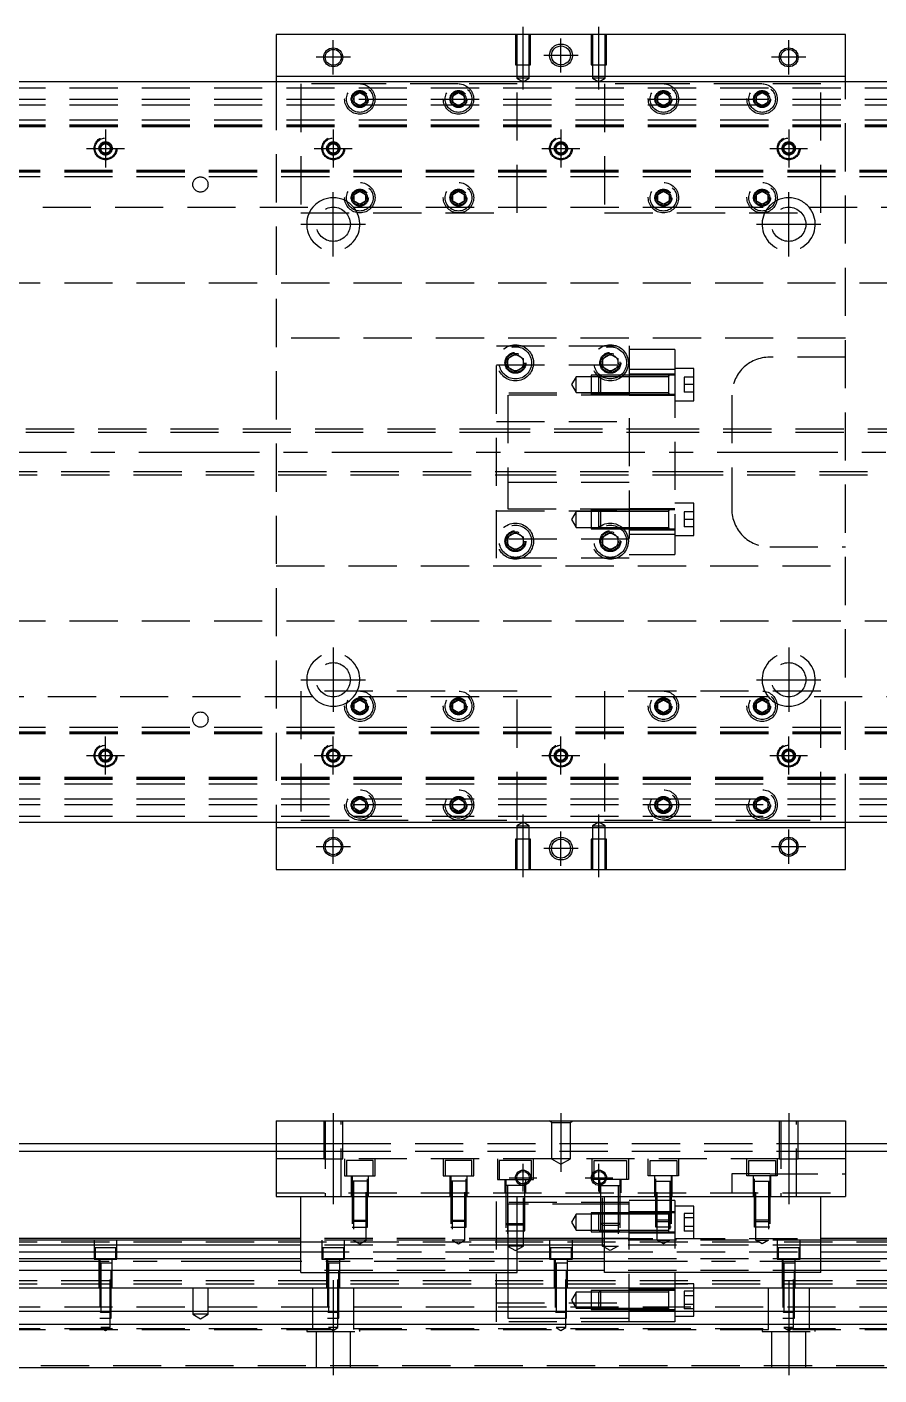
# Model space of a CAD drawing. Extents: x -28 to 853, y -264 to 112.
# Drawn here: x 196.3 to 420.8, y -243.2 to 112 of the extents above; entities that cross this region are included whole.
import ezdxf

# ---------------------------------------------------------------- set-up
doc = ezdxf.new("R2010")
doc.units = 0
doc.linetypes.add('CENTER', pattern=[50.8, 31.75, -6.35, 6.35, -6.35])
doc.linetypes.add('DASHED', pattern=[19.05, 12.7, -6.35])
doc.layers.get('0').update_dxf_attribs({"linetype": 'CONTINUOUS'})
doc.layers.add('CENTER', color=1, linetype='CENTER')

msp = doc.modelspace()

# ---------------------------------------------------------------- linework, layer by layer
at = {"color": 7, "linetype": 'CONTINUOUS'}
for p, q in [((262, 110), (262, 99)), ((412, 110), (262, 110)), ((412, 99), (412, 110)), ((671, 97.5), (3, 97.5)), ((262, 99), (412, 99)), ((262, 99), (262, 97.5)), ((412, 97.5), (412, 99)), ((3, -97.5), (671, -97.5)), ((262, -97.5), (262, -99)), ((262, -99), (262, -110)), ((412, -99), (262, -99)), ((412, -99), (412, -97.5)), ((412, -110), (412, -99)), ((262, -110), (412, -110)), ((262, -176.21), (262, -196.21)), ((262, -176.21), (412, -176.21)), ((412, -176.21), (412, -196.21)), ((3, -182.21), (262, -182.21)), ((11, -184.21), (262, -184.21)), ((412, -182.21), (671, -182.21)), ((412, -184.21), (663, -184.21)), ((262, -196.21), (412, -196.21)), ((268.5, -216.21), (268.5, -196.21)), ((325.5, -216.21), (325.5, -196.21)), ((348.5, -216.21), (348.5, -196.21)), ((405.5, -216.21), (405.5, -196.21)), ((268.5, -207.71), (17, -207.71)), ((268.5, -208.962272), (17, -208.962272)), ((268.5, -207.21), (77.5, -207.21)), ((348.5, -207.21), (325.5, -207.21)), ((348.5, -207.71), (325.5, -207.71)), ((348.5, -208.962272), (325.5, -208.962272)), ((602, -207.21), (405.5, -207.21)), ((657, -207.71), (405.5, -207.71)), ((657, -208.962272), (405.5, -208.962272)), ((17, -210.73668), (268.5, -210.73668)), ((268.5, -212.633076), (17, -212.633076)), ((325.5, -210.73668), (348.5, -210.73668)), ((348.5, -212.633076), (325.5, -212.633076)), ((405.5, -210.73668), (657, -210.73668)), ((657, -212.633076), (405.5, -212.633076)), ((268.5, -215.687372), (17, -215.687372)), ((268.5, -216.21), (325.5, -216.21)), ((348.5, -215.687372), (325.5, -215.687372)), ((405.5, -216.21), (348.5, -216.21)), ((657, -215.687372), (405.5, -215.687372)), ((17, -220.21), (657, -220.21)), ((657, -226.51), (17, -226.51)), ((657, -229.91), (17, -229.91)), ((17, -241.21), (657, -241.21))]:
    msp.add_line(p, q, dxfattribs=at)
at = {"color": 3, "linetype": 'DASHED'}
for p, q in [((325.000006, 110), (325.000006, 102)), ((325.35, 110), (325.35, 102)), ((328.65, 102), (328.65, 110)), ((328.999994, 102), (328.999994, 110)), ((345.000006, 110), (345.000006, 102)), ((345.35, 110), (345.35, 102)), ((348.65, 102), (348.65, 110)), ((348.999994, 102), (348.999994, 110)), ((325.000006, 102), (328.999994, 102)), ((325.35, 102), (325.35, 98.5)), ((328.65, 98.5), (328.65, 102)), ((345.000006, 102), (348.999994, 102)), ((345.35, 102), (345.35, 98.5)), ((348.65, 98.5), (348.65, 102)), ((17, 96), (657, 96)), ((262, 97.5), (262, -97.5)), ((284, 97), (268.5, 97)), ((268.5, 97), (268.5, 63)), ((310, 97), (284, 97)), ((325.5, 97), (310, 97)), ((328.65, 98.5), (325.35, 98.5)), ((325.35, 98.5), (327, 97.547372)), ((325.5, 63), (325.5, 97)), ((327, 97.547372), (328.65, 98.5)), ((348.65, 98.5), (345.35, 98.5)), ((345.35, 98.5), (347, 97.547372)), ((347, 97.547372), (348.65, 98.5)), ((348.5, 97), (348.5, 63)), ((364, 97), (348.5, 97)), ((390, 97), (364, 97)), ((405.5, 97), (390, 97)), ((405.5, 63), (405.5, 97)), ((412, -97.5), (412, 97.5)), ((17, 93), (657, 93)), ((282, 93), (282.030168, 93.346066)), ((282.5, 93.866026), (284, 94.73205)), ((282.5, 92.133974), (282.5, 93.866026)), ((284, 94.73205), (285.5, 93.866026)), ((285.5, 93.866026), (285.5, 92.133974)), ((308, 93), (308.023172, 93.30356)), ((308.5, 93.866026), (310, 94.73205)), ((308.5, 92.133974), (308.5, 93.866026)), ((310, 94.73205), (311.5, 93.866026)), ((311.5, 93.866026), (311.5, 92.133974)), ((362.5, 93.866026), (364, 94.73205)), ((362.5, 92.133974), (362.5, 93.866026)), ((364, 94.73205), (365.5, 93.866026)), ((365.5, 93.866026), (365.5, 92.133974)), ((365.973226, 93.326156), (366, 93)), ((388.5, 93.866026), (390, 94.73205)), ((388.5, 92.133974), (388.5, 93.866026)), ((390, 94.73205), (391.5, 93.866026)), ((391.5, 93.866026), (391.5, 92.133974)), ((391.973226, 93.326156), (392, 93)), ((17, 91.5), (657, 91.5)), ((284, 91.26795), (282.5, 92.133974)), ((285.5, 92.133974), (284, 91.26795)), ((310, 91.26795), (308.5, 92.133974)), ((311.5, 92.133974), (310, 91.26795)), ((364, 91.26795), (362.5, 92.133974)), ((365.5, 92.133974), (364, 91.26795)), ((390, 91.26795), (388.5, 92.133974)), ((391.5, 92.133974), (390, 91.26795)), ((17, 87.5), (657, 87.5)), ((17, 86.247728), (657, 86.247728)), ((17, 86.1147), (657, 86.1147)), ((17, 86.1), (657, 86.1)), ((17, 85.8), (657, 85.8)), ((215.75, 80.721688), (217, 81.443376)), ((215.75, 79.278312), (215.75, 80.721688)), ((217, 78.556624), (215.75, 79.278312)), ((217, 81.443376), (218.25, 80.721688)), ((218.25, 79.278312), (217, 78.556624)), ((218.25, 80.721688), (218.25, 79.278312)), ((218.477374, 80.25955), (218.5, 80)), ((275.75, 80.721688), (277, 81.443376)), ((275.75, 79.278312), (275.75, 80.721688)), ((277, 78.556624), (275.75, 79.278312)), ((277, 81.443376), (278.25, 80.721688)), ((278.25, 79.278312), (277, 78.556624)), ((278.25, 80.721688), (278.25, 79.278312)), ((278.477374, 80.25955), (278.5, 80)), ((335.75, 80.721688), (337, 81.443376)), ((335.75, 79.278312), (335.75, 80.721688)), ((337, 78.556624), (335.75, 79.278312)), ((337, 81.443376), (338.25, 80.721688)), ((338.25, 79.278312), (337, 78.556624)), ((338.25, 80.721688), (338.25, 79.278312)), ((338.477374, 80.25955), (338.5, 80)), ((395.75, 80.721688), (397, 81.443376)), ((395.75, 79.278312), (395.75, 80.721688)), ((397, 78.556624), (395.75, 79.278312)), ((397, 81.443376), (398.25, 80.721688)), ((398.25, 79.278312), (397, 78.556624)), ((398.25, 80.721688), (398.25, 79.278312)), ((398.477374, 80.25955), (398.5, 80)), ((657, 74.2), (17, 74.2)), ((657, 73.9), (17, 73.9)), ((657, 73.8853), (17, 73.8853)), ((657, 73.752272), (17, 73.752272)), ((657, 72.5), (17, 72.5)), ((282.5, 67.866026), (284, 68.73205)), ((282.5, 66.133974), (282.5, 67.866026)), ((284, 68.73205), (285.5, 67.866026)), ((285.5, 67.866026), (285.5, 66.133974)), ((308.5, 67.866026), (310, 68.73205)), ((308.5, 66.133974), (308.5, 67.866026)), ((310, 68.73205), (311.5, 67.866026)), ((311.5, 67.866026), (311.5, 66.133974)), ((362.5, 67.866026), (364, 68.73205)), ((362.5, 66.133974), (362.5, 67.866026)), ((364, 68.73205), (365.5, 67.866026)), ((365.5, 67.866026), (365.5, 66.133974)), ((388.5, 67.866026), (390, 68.73205)), ((388.5, 66.133974), (388.5, 67.866026)), ((390, 68.73205), (391.5, 67.866026)), ((391.5, 67.866026), (391.5, 66.133974)), ((162.361903, 64.5), (271.638097, 64.5)), ((282.361903, 64.5), (391.638098, 64.5)), ((284, 65.26795), (282.5, 66.133974)), ((285.5, 66.133974), (284, 65.26795)), ((285.973226, 67.326156), (286, 67)), ((310, 65.26795), (308.5, 66.133974)), ((311.5, 66.133974), (310, 65.26795)), ((311.973226, 67.326156), (312, 67)), ((362, 67), (362.023172, 67.30356)), ((364, 65.26795), (362.5, 66.133974)), ((365.5, 66.133974), (364, 65.26795)), ((388, 67), (388.030168, 67.346066)), ((390, 65.26795), (388.5, 66.133974)), ((391.5, 66.133974), (390, 65.26795)), ((402.361902, 64.5), (511.638097, 64.5)), ((268.5, 63), (325.5, 63)), ((348.5, 63), (405.5, 63)), ((657, 44.5), (17, 44.5)), ((412, 30), (262, 30)), ((320, 28), (355, 28)), ((320, -28), (320, 28)), ((323, 24.6547), (325, 25.809402)), ((325, 25.809402), (327, 24.6547)), ((348, 24.6547), (350, 25.809402)), ((350, 25.809402), (352, 24.6547)), ((355, 28), (355, -28)), ((367, 27), (355, 27)), ((367, 27), (367, 21.748564)), ((412, 25), (392, 25)), ((320, 23), (355, 23)), ((322.5, 23.5), (322.518502, 23.803588)), ((323, 22.3453), (323, 24.6547)), ((325, 21.190598), (323, 22.3453)), ((327, 22.3453), (325, 21.190598)), ((327, 24.6547), (327, 22.3453)), ((348, 22.3453), (348, 24.6547)), ((350, 21.190598), (348, 22.3453)), ((352, 22.3453), (350, 21.190598)), ((352, 24.6547), (352, 22.3453)), ((352.483582, 23.786038), (352.5, 23.5)), ((367, 21.748564), (355, 21.748564)), ((372, 22.00352), (367, 22.00352)), ((367, 21.748564), (367, -21.748564)), ((372, 13.50352), (372, 22.00352)), ((341, 19.85352), (339.787564, 17.75352)), ((341, 15.65352), (341, 19.85352)), ((345, 19.85352), (341, 19.85352)), ((345, 20.253516), (345, 15.253526)), ((347.4, 20.253516), (345, 20.253516)), ((347, 19.85352), (345, 19.85352)), ((347.4, 20.25352), (347, 19.85352)), ((347, 15.65352), (347, 19.85352)), ((355, 19.85352), (347, 19.85352)), ((347.4, 20.25352), (347.4, 15.25352)), ((355, 20.25352), (347.4, 20.25352)), ((367, 20.50352), (355, 20.50352)), ((365.405, 20.25352), (355, 20.25352)), ((365.4, 19.85352), (355, 19.85352)), ((367, 20.25352), (365.395, 20.25352)), ((365.4, 15.253516), (365.4, 20.253526)), ((365.4, 19.85352), (365.4, 20.253526)), ((365.4, 15.253516), (365.4, 20.253526)), ((365.4, 19.996122), (365.4, 20.25352)), ((365.4, 20.25352), (365.4, 19.996072)), ((365.4, 15.51097), (365.4, 19.996122)), ((365.4, 15.65352), (365.4, 19.85352)), ((369.5, 19.75352), (369.5, 17.75352)), ((372, 19.75352), (369.5, 19.75352)), ((355, 15.5), (320, 15.5)), ((323, 15), (323, -15)), ((355, 15), (323, 15)), ((339.787564, 17.75352), (341, 15.65352)), ((341, 15.65352), (345, 15.65352)), ((345, 15.65352), (347, 15.65352)), ((345, 15.253526), (347.4, 15.253526)), ((347, 15.65352), (347.4, 15.25352)), ((347, 15.65352), (355, 15.65352)), ((347.4, 15.253526), (355, 15.253526)), ((347.4, 15.25352), (355, 15.25352)), ((355, 15.65352), (365.4, 15.65352)), ((355, 15.25352), (365.405, 15.25352)), ((355, 15.00352), (367, 15.00352)), ((365.395, 15.25352), (367, 15.25352)), ((365.4, 15.253516), (365.4, 15.65352)), ((365.4, 15.510988), (365.4, 15.25352)), ((365.4, 15.25352), (365.4, 15.51097)), ((372, 17.75352), (369.5, 17.75352)), ((369.5, 17.75352), (369.5, 15.75352)), ((372, 15.75352), (369.5, 15.75352)), ((382, 15), (382, -15)), ((367, 13.50352), (372, 13.50352)), ((320, 8), (355, 8)), ((323, 6), (72, 6)), ((323, 5.125), (72, 5.125)), ((367, 6), (323, 6)), ((367, 5.999994), (323, 5.999994)), ((367, 5.125), (323, 5.125)), ((367, 5.125), (323, 5.125)), ((602, 6), (367, 6)), ((602, 5.125), (367, 5.125)), ((72, -5.125), (323, -5.125)), ((72, -6), (323, -6)), ((323, -5.125), (367, -5.125)), ((323, -5.125), (367, -5.125)), ((323, -5.999994), (367, -5.999994)), ((323, -6), (367, -6)), ((367, -5.125), (602, -5.125)), ((367, -6), (602, -6)), ((355, -8), (320, -8)), ((372, -13.50352), (367, -13.50352)), ((372, -22.00352), (372, -13.50352)), ((320, -15.5), (355, -15.5)), ((323, -15), (355, -15)), ((341, -15.65352), (339.787564, -17.75352)), ((339.787564, -17.75352), (341, -19.85352)), ((341, -19.85352), (341, -15.65352)), ((345, -15.65352), (341, -15.65352)), ((345, -15.253526), (345, -20.253516)), ((347.4, -15.253526), (345, -15.253526)), ((347, -15.65352), (345, -15.65352)), ((347.4, -15.25352), (347, -15.65352)), ((347, -19.85352), (347, -15.65352)), ((355, -15.65352), (347, -15.65352)), ((347.4, -15.25352), (347.4, -20.25352)), ((355, -15.25352), (347.4, -15.25352)), ((367, -15.00352), (355, -15.00352)), ((365.405, -15.25352), (355, -15.25352)), ((365.4, -15.65352), (355, -15.65352)), ((367, -15.25352), (365.395, -15.25352)), ((365.4, -20.25267), (365.4, -15.253516)), ((365.4, -15.51092), (365.4, -15.25352)), ((365.4, -15.25352), (365.4, -15.51097)), ((365.4, -19.996072), (365.4, -15.51092)), ((369.5, -15.75352), (369.5, -17.75352)), ((372, -15.75352), (369.5, -15.75352)), ((369.5, -17.75352), (369.5, -19.75352)), ((372, -17.75352), (369.5, -17.75352)), ((323, -22.3453), (325, -21.190598)), ((325, -21.190598), (327, -22.3453)), ((341, -19.85352), (345, -19.85352)), ((345, -19.85352), (347, -19.85352)), ((345, -20.253516), (347.4, -20.253516)), ((347, -19.85352), (347.4, -20.25352)), ((347, -19.85352), (355, -19.85352)), ((347.4, -20.25352), (355, -20.25352)), ((348, -22.3453), (350, -21.190598)), ((350, -21.190598), (352, -22.3453)), ((355, -19.85352), (365.4, -19.85352)), ((355, -20.25352), (365.405, -20.25352)), ((355, -20.50352), (367, -20.50352)), ((365.395, -20.25352), (367, -20.25352)), ((365.4, -19.996054), (365.4, -20.25352)), ((365.4, -20.25352), (365.4, -19.996072)), ((365.4, -20.253526), (365.4, -20.25267)), ((372, -19.75352), (369.5, -19.75352)), ((355, -23), (320, -23)), ((322.5, -23.5), (322.518502, -23.196412)), ((323, -24.6547), (323, -22.3453)), ((325, -25.809402), (323, -24.6547)), ((327, -24.6547), (325, -25.809402)), ((327, -22.3453), (327, -24.6547)), ((348, -24.6547), (348, -22.3453)), ((350, -25.809402), (348, -24.6547)), ((352, -24.6547), (350, -25.809402)), ((352, -22.3453), (352, -24.6547)), ((352.483582, -23.213962), (352.5, -23.5)), ((367, -21.748564), (355, -21.748564)), ((367, -21.748564), (367, -27)), ((367, -22.00352), (372, -22.00352)), ((355, -28), (320, -28)), ((355, -27), (367, -27)), ((392, -25), (412, -25)), ((262, -30), (412, -30)), ((17, -44.5), (657, -44.5)), ((325.5, -63), (268.5, -63)), ((268.5, -63), (268.5, -97)), ((325.5, -97), (325.5, -63)), ((348.5, -63), (348.5, -97)), ((405.5, -63), (348.5, -63)), ((405.5, -97), (405.5, -63)), ((271.638097, -64.5), (162.361903, -64.5)), ((391.638098, -64.5), (282.361903, -64.5)), ((282.5, -66.133974), (284, -65.26795)), ((282.5, -67.866026), (282.5, -66.133974)), ((284, -65.26795), (285.5, -66.133974)), ((285.5, -66.133974), (285.5, -67.866026)), ((285.973226, -66.673844), (286, -67)), ((308, -67), (308.023172, -66.69644)), ((308.5, -66.133974), (310, -65.26795)), ((308.5, -67.866026), (308.5, -66.133974)), ((310, -65.26795), (311.5, -66.133974)), ((311.5, -66.133974), (311.5, -67.866026)), ((362, -67), (362.023172, -66.69644)), ((362.5, -66.133974), (364, -65.26795)), ((362.5, -67.866026), (362.5, -66.133974)), ((364, -65.26795), (365.5, -66.133974)), ((365.5, -66.133974), (365.5, -67.866026)), ((388, -67), (388.030168, -66.653934)), ((388.5, -66.133974), (390, -65.26795)), ((388.5, -67.866026), (388.5, -66.133974)), ((390, -65.26795), (391.5, -66.133974)), ((391.5, -66.133974), (391.5, -67.866026)), ((511.638097, -64.5), (402.361902, -64.5)), ((284, -68.73205), (282.5, -67.866026)), ((285.5, -67.866026), (284, -68.73205)), ((310, -68.73205), (308.5, -67.866026)), ((311.5, -67.866026), (310, -68.73205)), ((364, -68.73205), (362.5, -67.866026)), ((365.5, -67.866026), (364, -68.73205)), ((390, -68.73205), (388.5, -67.866026)), ((391.5, -67.866026), (390, -68.73205)), ((17, -72.5), (657, -72.5)), ((17, -73.752272), (657, -73.752272)), ((17, -73.8853), (657, -73.8853)), ((17, -73.9), (657, -73.9)), ((17, -74.2), (657, -74.2)), ((215.5, -80), (215.516134, -79.78059)), ((215.75, -79.278312), (217, -78.556624)), ((215.75, -80.721688), (215.75, -79.278312)), ((217, -81.443376), (215.75, -80.721688)), ((217, -78.556624), (218.25, -79.278312)), ((218.25, -80.721688), (217, -81.443376)), ((218.25, -79.278312), (218.25, -80.721688)), ((275.5, -80), (275.516134, -79.78059)), ((275.75, -79.278312), (277, -78.556624)), ((275.75, -80.721688), (275.75, -79.278312)), ((277, -81.443376), (275.75, -80.721688)), ((277, -78.556624), (278.25, -79.278312)), ((278.25, -80.721688), (277, -81.443376)), ((278.25, -79.278312), (278.25, -80.721688)), ((335.5, -80), (335.516134, -79.78059)), ((335.75, -79.278312), (337, -78.556624)), ((335.75, -80.721688), (335.75, -79.278312)), ((337, -81.443376), (335.75, -80.721688)), ((337, -78.556624), (338.25, -79.278312)), ((338.25, -80.721688), (337, -81.443376)), ((338.25, -79.278312), (338.25, -80.721688)), ((395.5, -80), (395.516134, -79.78059)), ((395.75, -79.278312), (397, -78.556624)), ((395.75, -80.721688), (395.75, -79.278312)), ((397, -81.443376), (395.75, -80.721688)), ((397, -78.556624), (398.25, -79.278312)), ((398.25, -80.721688), (397, -81.443376)), ((398.25, -79.278312), (398.25, -80.721688)), ((657, -85.8), (17, -85.8)), ((657, -86.1), (17, -86.1)), ((657, -86.1147), (17, -86.1147)), ((657, -86.247728), (17, -86.247728)), ((657, -87.5), (17, -87.5)), ((657, -91.5), (17, -91.5)), ((282.5, -92.133974), (284, -91.26795)), ((282.5, -93.866026), (282.5, -92.133974)), ((284, -91.26795), (285.5, -92.133974)), ((285.5, -92.133974), (285.5, -93.866026)), ((308.5, -92.133974), (310, -91.26795)), ((308.5, -93.866026), (308.5, -92.133974)), ((310, -91.26795), (311.5, -92.133974)), ((311.5, -92.133974), (311.5, -93.866026)), ((362.5, -92.133974), (364, -91.26795)), ((362.5, -93.866026), (362.5, -92.133974)), ((364, -91.26795), (365.5, -92.133974)), ((365.5, -92.133974), (365.5, -93.866026)), ((388.5, -92.133974), (390, -91.26795)), ((388.5, -93.866026), (388.5, -92.133974)), ((390, -91.26795), (391.5, -92.133974)), ((391.5, -92.133974), (391.5, -93.866026)), ((657, -93), (17, -93)), ((284, -94.73205), (282.5, -93.866026)), ((285.5, -93.866026), (284, -94.73205)), ((285.973226, -92.673844), (286, -93)), ((308, -93), (308.023172, -92.69644)), ((310, -94.73205), (308.5, -93.866026)), ((311.5, -93.866026), (310, -94.73205)), ((362, -93), (362.023172, -92.69644)), ((364, -94.73205), (362.5, -93.866026)), ((365.5, -93.866026), (364, -94.73205)), ((388, -93), (388.030168, -92.653934)), ((390, -94.73205), (388.5, -93.866026)), ((391.5, -93.866026), (390, -94.73205)), ((657, -96), (17, -96)), ((268.5, -97), (284, -97)), ((284, -97), (310, -97)), ((310, -97), (325.5, -97)), ((327, -97.547372), (325.35, -98.5)), ((325.35, -98.5), (327, -98.5)), ((325.35, -98.5), (325.35, -102)), ((328.65, -98.5), (327, -97.547372)), ((327, -98.5), (328.65, -98.5)), ((328.65, -102), (328.65, -98.5)), ((347, -97.547372), (345.35, -98.5)), ((345.35, -98.5), (347, -98.5)), ((345.35, -98.5), (345.35, -102)), ((348.65, -98.5), (347, -97.547372)), ((347, -98.5), (348.65, -98.5)), ((348.5, -97), (364, -97)), ((348.65, -102), (348.65, -98.5)), ((364, -97), (390, -97)), ((390, -97), (405.5, -97)), ((328.999994, -102), (325.000006, -102)), ((325.000006, -102), (325.000006, -110)), ((325.35, -102), (325.35, -110)), ((328.65, -110), (328.65, -102)), ((328.999994, -110), (328.999994, -102)), ((348.999994, -102), (345.000006, -102)), ((345.000006, -102), (345.000006, -110)), ((345.35, -102), (345.35, -110)), ((348.65, -110), (348.65, -102)), ((348.999994, -110), (348.999994, -102)), ((274.500006, -176.21), (274.500006, -186.21)), ((274.9, -176.21), (274.9, -196.21)), ((279.1, -196.21), (279.1, -176.21)), ((279.499994, -186.21), (279.499994, -176.21)), ((334.5, -176.71), (334, -176.21)), ((334.5, -176.71), (334.5, -186.21)), ((334.5, -176.71), (339.5, -176.71)), ((339.5, -176.71), (340, -176.21)), ((339.5, -186.21), (339.5, -176.71)), ((394.500006, -176.21), (394.500006, -186.21)), ((394.9, -176.21), (394.9, -196.21)), ((399.1, -196.21), (399.1, -176.21)), ((399.499994, -186.21), (399.499994, -176.21)), ((262, -182.21), (274.500006, -182.21)), ((262, -184.21), (274.500006, -184.21)), ((274.500006, -182.21), (279.499994, -182.21)), ((274.500006, -184.21), (279.499994, -184.21)), ((279.499994, -182.21), (394.500006, -182.21)), ((279.499994, -184.21), (394.500006, -184.21)), ((394.500006, -182.21), (399.499994, -182.21)), ((394.500006, -184.21), (399.499994, -184.21)), ((399.499994, -182.21), (412, -182.21)), ((399.499994, -184.21), (412, -184.21)), ((274.500006, -186.21), (262, -186.21)), ((274.500006, -186.21), (279.499994, -186.21)), ((334.5, -186.21), (279.499994, -186.21)), ((280, -186.21), (280, -190.71)), ((287.5, -186.71), (280.5, -186.71)), ((280.5, -186.71), (280.5, -190.71)), ((287.5, -190.71), (287.5, -186.71)), ((288, -190.71), (288, -186.21)), ((306, -186.21), (306, -190.71)), ((313.5, -186.71), (306.5, -186.71)), ((306.5, -186.71), (306.5, -190.71)), ((313.5, -190.71), (313.5, -186.71)), ((314, -190.71), (314, -186.21)), ((320.25, -186.21), (320.25, -191.71)), ((329.25, -186.71), (320.75, -186.71)), ((320.75, -186.71), (320.75, -191.71)), ((329.25, -191.71), (329.25, -186.71)), ((329.75, -191.71), (329.75, -186.21)), ((339.5, -186.21), (334.5, -186.21)), ((334.5, -186.21), (337, -187.653376)), ((337, -187.653376), (339.5, -186.21)), ((394.500006, -186.21), (339.5, -186.21)), ((345.25, -191.71), (345.25, -186.21)), ((345.75, -186.71), (354.25, -186.71)), ((345.75, -191.71), (345.75, -186.71)), ((354.25, -186.71), (354.25, -191.71)), ((354.75, -186.21), (354.75, -191.71)), ((360, -190.71), (360, -186.21)), ((360.5, -186.71), (367.5, -186.71)), ((360.5, -190.71), (360.5, -186.71)), ((367.5, -186.71), (367.5, -190.71)), ((368, -186.21), (368, -190.71)), ((386, -190.71), (386, -186.21)), ((386.5, -186.71), (393.5, -186.71)), ((386.5, -190.71), (386.5, -186.71)), ((393.5, -186.71), (393.5, -190.71)), ((394, -186.21), (394, -190.71)), ((394.500006, -186.21), (399.499994, -186.21)), ((412, -186.21), (399.499994, -186.21)), ((280, -190.71), (288, -190.71)), ((281.75, -190.71), (281.75, -196.21)), ((282, -190.71), (282, -204.21)), ((286, -204.21), (286, -190.71)), ((286.25, -196.21), (286.25, -190.71)), ((306, -190.71), (314, -190.71)), ((307.75, -190.71), (307.75, -196.21)), ((308, -190.71), (308, -204.21)), ((312, -204.21), (312, -190.71)), ((312.25, -196.21), (312.25, -190.71)), ((320.25, -191.71), (329.75, -191.71)), ((322.25, -191.71), (322.25, -195.21)), ((322.500006, -191.71), (322.500006, -205.21)), ((327.499994, -205.21), (327.499994, -191.71)), ((327.75, -195.21), (327.75, -191.71)), ((354.75, -191.71), (345.25, -191.71)), ((347.25, -195.21), (347.25, -191.71)), ((347.500006, -205.21), (347.500006, -191.71)), ((352.499994, -191.71), (352.499994, -205.21)), ((352.75, -191.71), (352.75, -195.21)), ((368, -190.71), (360, -190.71)), ((361.75, -196.21), (361.75, -190.71)), ((362, -204.21), (362, -190.71)), ((366, -190.71), (366, -204.21)), ((366.25, -190.71), (366.25, -196.21)), ((382, -190.21), (382, -195.21)), ((392, -190.21), (382, -190.21)), ((394, -190.71), (386, -190.71)), ((387.75, -196.21), (387.75, -190.71)), ((388, -204.21), (388, -190.71)), ((392, -190.21), (412, -190.21)), ((392, -190.71), (392, -204.21)), ((392.25, -190.71), (392.25, -196.21)), ((262, -195.21), (412, -195.21)), ((286.000006, -192.11), (281.999994, -192.11)), ((282.35, -192.11), (282.35, -207.71)), ((285.65, -207.71), (285.65, -192.11)), ((312.000006, -192.11), (307.999994, -192.11)), ((308.35, -192.11), (308.35, -207.71)), ((311.65, -207.71), (311.65, -192.11)), ((320, -229.21), (320, -195.21)), ((327.500006, -193.31), (322.499994, -193.31)), ((322.9, -193.31), (322.9, -209.21)), ((327.1, -209.21), (327.1, -193.31)), ((347.499994, -193.31), (352.500006, -193.31)), ((347.9, -209.21), (347.9, -193.31)), ((352.1, -193.31), (352.1, -209.21)), ((355, -229.21), (355, -195.21)), ((361.999994, -192.11), (366.000006, -192.11)), ((362.35, -207.71), (362.35, -192.11)), ((365.65, -192.11), (365.65, -207.71)), ((387.999994, -192.11), (392.000006, -192.11)), ((388.35, -207.71), (388.35, -192.11)), ((391.65, -192.11), (391.65, -207.71)), ((355, -197.71), (320, -197.71)), ((323, -198.21), (323, -203.71)), ((325.5, -198.21), (323, -198.21)), ((327.1, -198.21), (325.5, -198.21)), ((327.5, -198.21), (327.1, -198.21)), ((347.5, -198.21), (327.5, -198.21)), ((347.9, -198.21), (347.5, -198.21)), ((348.5, -198.21), (347.9, -198.21)), ((352.1, -198.21), (348.5, -198.21)), ((352.5, -198.21), (352.1, -198.21)), ((355, -198.21), (352.5, -198.21)), ((362, -197.21), (355, -197.21)), ((362.35, -197.21), (362, -197.21)), ((365.65, -197.21), (362.35, -197.21)), ((366, -197.21), (365.65, -197.21)), ((367, -197.21), (366, -197.21)), ((367, -197.21), (367, -216.21)), ((372, -198.71), (367, -198.71)), ((372, -207.21), (372, -198.71)), ((282, -202.36), (286, -202.36)), ((282, -202.36), (282.35, -202.71)), ((285.65, -202.71), (286, -202.36)), ((308, -202.36), (312, -202.36)), ((308, -202.36), (308.35, -202.71)), ((311.65, -202.71), (312, -202.36)), ((341, -200.86), (339.787564, -202.96)), ((341, -205.06), (341, -200.86)), ((345, -200.86), (341, -200.86)), ((345, -200.460006), (345, -205.459994)), ((347.399994, -200.460006), (345, -200.460006)), ((347, -200.86), (345, -200.86)), ((347.4, -200.46), (347, -200.86)), ((347, -205.06), (347, -200.86)), ((347.5, -200.86), (347, -200.86)), ((347.5, -200.460006), (347.399994, -200.460006)), ((347.4, -200.46), (347.4, -205.46)), ((347.5, -200.46), (347.4, -200.46)), ((347.9, -200.46), (347.5, -200.46)), ((347.9, -200.460006), (347.5, -200.460006)), ((347.9, -200.86), (347.5, -200.86)), ((348.5, -200.46), (347.9, -200.46)), ((348.5, -200.460006), (347.9, -200.460006)), ((348.5, -200.86), (347.9, -200.86)), ((352.1, -200.46), (348.5, -200.46)), ((352.1, -200.460006), (348.5, -200.460006)), ((352.1, -200.86), (348.5, -200.86)), ((352.5, -200.46), (352.1, -200.46)), ((352.5, -200.460006), (352.1, -200.460006)), ((352.5, -200.86), (352.1, -200.86)), ((355, -200.46), (352.5, -200.46)), ((355, -200.460006), (352.5, -200.460006)), ((355, -200.86), (352.5, -200.86)), ((367, -200.21), (355, -200.21)), ((362, -200.46), (355, -200.46)), ((362, -200.86), (355, -200.86)), ((362.35, -200.46), (362, -200.46)), ((362.35, -200.86), (362, -200.86)), ((366, -202.36), (362, -202.36)), ((362.35, -202.71), (362, -202.36)), ((365.4, -200.46), (362.35, -200.46)), ((365.4, -200.86), (362.35, -200.86)), ((365.4, -200.46), (365.395, -200.46)), ((365.4, -202.71), (365.4, -200.459994)), ((365.4, -200.717468), (365.4, -200.46)), ((365.405, -200.46), (365.4, -200.46)), ((365.65, -200.46), (365.4, -200.46)), ((365.4, -202.709986), (365.4, -200.717468)), ((366, -200.46), (365.65, -200.46)), ((366, -202.36), (365.65, -202.71)), ((367, -200.46), (366, -200.46)), ((369.5, -200.650598), (369.5, -201.8053)), ((372, -200.650598), (369.5, -200.650598)), ((372, -201.8053), (369.5, -201.8053)), ((369.5, -201.8053), (369.5, -204.1147)), ((392, -202.36), (388, -202.36)), ((388.35, -202.71), (388, -202.36)), ((392, -202.36), (391.65, -202.71)), ((282, -204.21), (286, -204.21)), ((285.65, -202.71), (282.35, -202.71)), ((308, -204.21), (312, -204.21)), ((311.65, -202.71), (308.35, -202.71)), ((322.5, -203.31), (325.5, -203.31)), ((322.5, -203.31), (322.9, -203.71)), ((322.500006, -205.21), (325.5, -205.21)), ((325.5, -203.71), (322.9, -203.71)), ((323, -203.71), (323, -205.21)), ((323, -205.21), (323, -207.71)), ((325.5, -203.31), (327.5, -203.31)), ((327.1, -203.71), (325.5, -203.71)), ((325.5, -205.21), (327.499994, -205.21)), ((327.1, -203.71), (327.5, -203.31)), ((339.787564, -202.96), (341, -205.06)), ((341, -205.06), (345, -205.06)), ((345, -205.06), (347, -205.06)), ((345, -205.459994), (347.399994, -205.459994)), ((347, -205.06), (347.500006, -205.06)), ((347, -205.06), (347.4, -205.46)), ((347.399994, -205.459994), (348.5, -205.459994)), ((347.4, -205.46), (348.5, -205.46)), ((349.5, -203.31), (347.5, -203.31)), ((347.9, -203.71), (347.5, -203.31)), ((347.500006, -205.06), (348.5, -205.06)), ((349.5, -205.21), (347.500006, -205.21)), ((347.9, -203.71), (349.5, -203.71)), ((348.5, -205.06), (352.499994, -205.06)), ((348.5, -205.459994), (355, -205.459994)), ((348.5, -205.46), (355, -205.46)), ((352.5, -203.31), (349.5, -203.31)), ((349.5, -203.71), (352.1, -203.71)), ((352.499994, -205.21), (349.5, -205.21)), ((352.5, -203.31), (352.1, -203.71)), ((352.499994, -205.06), (355, -205.06)), ((355, -205.06), (365.4, -205.06)), ((355, -205.46), (365.405, -205.46)), ((355, -205.71), (367, -205.71)), ((366, -204.21), (362, -204.21)), ((362.35, -202.71), (365.65, -202.71)), ((365.395, -205.46), (367, -205.46)), ((365.4, -202.809954), (365.4, -202.709986)), ((365.4, -202.809968), (365.4, -202.71)), ((365.4, -203.16002), (365.4, -202.809954)), ((365.4, -205.460006), (365.4, -202.809968)), ((365.4, -205.202552), (365.4, -203.16002)), ((365.4, -205.46), (365.4, -205.202552)), ((372, -204.1147), (369.5, -204.1147)), ((369.5, -204.1147), (369.5, -205.269402)), ((372, -205.269402), (369.5, -205.269402)), ((392, -204.21), (388, -204.21)), ((388.35, -202.71), (391.65, -202.71)), ((72, -208.085), (602, -208.085)), ((214, -207.71), (214, -212.71)), ((220, -212.71), (220, -207.71)), ((325.5, -207.21), (268.5, -207.21)), ((325.5, -207.71), (268.5, -207.71)), ((325.5, -208.962272), (268.5, -208.962272)), ((274, -207.71), (274, -212.71)), ((280, -212.71), (280, -207.71)), ((285.65, -207.71), (282.35, -207.71)), ((282.35, -207.71), (284, -208.662628)), ((284, -208.662628), (285.65, -207.71)), ((311.65, -207.71), (308.35, -207.71)), ((308.35, -207.71), (310, -208.662628)), ((310, -208.662628), (311.65, -207.71)), ((323, -207.21), (320, -207.21)), ((327.1, -209.21), (322.9, -209.21)), ((322.9, -209.21), (325, -210.422436)), ((325.5, -207.21), (323, -207.21)), ((325.5, -207.210006), (323, -207.210006)), ((323, -207.71), (323, -216.21)), ((325, -210.422436), (327.1, -209.21)), ((348.5, -207.21), (325.5, -207.21)), ((348.5, -207.210006), (325.5, -207.210006)), ((334, -207.71), (334, -212.71)), ((340, -212.71), (340, -207.71)), ((347.9, -209.21), (352.1, -209.21)), ((350, -210.422436), (347.9, -209.21)), ((348.5, -207.21), (405.5, -207.21)), ((355, -207.21), (348.5, -207.21)), ((355, -207.210006), (348.5, -207.210006)), ((405.5, -207.71), (348.5, -207.71)), ((405.5, -208.962272), (348.5, -208.962272)), ((349.5, -207.21), (352, -207.21)), ((349.5, -207.210006), (352, -207.210006)), ((352.1, -209.21), (350, -210.422436)), ((362.35, -207.71), (365.65, -207.71)), ((364, -208.662628), (362.35, -207.71)), ((365.65, -207.71), (364, -208.662628)), ((367, -207.21), (372, -207.21)), ((388.35, -207.71), (391.65, -207.71)), ((390, -208.662628), (388.35, -207.71)), ((391.65, -207.71), (390, -208.662628)), ((394, -207.71), (394, -212.71)), ((400, -212.71), (400, -207.71)), ((214, -212.71), (220, -212.71)), ((219.75, -209.71), (214.25, -209.71)), ((214.25, -209.71), (214.25, -212.71)), ((215.25, -212.71), (215.25, -220.21)), ((215.5, -212.71), (215.5, -228.21)), ((218.5, -228.21), (218.5, -212.71)), ((218.75, -220.21), (218.75, -212.71)), ((219.75, -212.71), (219.75, -209.71)), ((268.5, -210.73668), (325.5, -210.73668)), ((325.5, -212.633076), (268.5, -212.633076)), ((274, -212.71), (280, -212.71)), ((279.75, -209.71), (274.25, -209.71)), ((274.25, -209.71), (274.25, -212.71)), ((275.25, -212.71), (275.25, -220.21)), ((275.5, -212.71), (275.5, -228.21)), ((278.5, -228.21), (278.5, -212.71)), ((278.75, -220.21), (278.75, -212.71)), ((279.75, -212.71), (279.75, -209.71)), ((334, -212.71), (340, -212.71)), ((339.75, -209.71), (334.25, -209.71)), ((334.25, -209.71), (334.25, -212.71)), ((335.25, -212.71), (335.25, -220.21)), ((335.5, -212.71), (335.5, -228.21)), ((338.5, -228.21), (338.5, -212.71)), ((338.75, -220.21), (338.75, -212.71)), ((339.75, -212.71), (339.75, -209.71)), ((348.5, -210.73668), (405.5, -210.73668)), ((405.5, -212.633076), (348.5, -212.633076)), ((394, -212.71), (400, -212.71)), ((399.75, -209.71), (394.25, -209.71)), ((394.25, -209.71), (394.25, -212.71)), ((395.25, -212.71), (395.25, -220.21)), ((395.5, -212.71), (395.5, -228.21)), ((398.5, -228.21), (398.5, -212.71)), ((398.75, -220.21), (398.75, -212.71)), ((399.75, -212.71), (399.75, -209.71)), ((218.5, -213.71), (215.5, -213.71)), ((215.75, -213.71), (215.75, -230.71)), ((218.25, -230.71), (218.25, -213.71)), ((218.5, -213.71), (218.5, -213.705)), ((218.5, -213.715), (218.5, -213.71)), ((325.5, -215.687372), (268.5, -215.687372)), ((278.5, -213.71), (275.5, -213.71)), ((275.75, -213.71), (275.75, -230.71)), ((278.25, -230.71), (278.25, -213.71)), ((278.5, -213.71), (278.5, -213.705)), ((278.5, -213.715), (278.5, -213.71)), ((323, -216.21), (323, -220.21)), ((338.5, -213.71), (335.5, -213.71)), ((335.75, -213.71), (335.75, -230.71)), ((338.25, -230.71), (338.25, -213.71)), ((338.5, -213.71), (338.5, -213.705)), ((338.5, -213.715), (338.5, -213.71)), ((405.5, -215.687372), (348.5, -215.687372)), ((367, -216.21), (367, -220.21)), ((398.5, -213.71), (395.5, -213.71)), ((395.75, -213.71), (395.75, -230.71)), ((398.25, -230.71), (398.25, -213.71)), ((398.5, -213.71), (398.5, -213.705)), ((398.5, -213.715), (398.5, -213.71)), ((72, -218.335), (602, -218.335)), ((72, -219.21), (602, -219.21)), ((240, -220.21), (240, -227.21)), ((244, -227.21), (244, -220.21)), ((271.638098, -231.21), (271.638098, -220.21)), ((282.361902, -220.21), (282.361902, -231.21)), ((323, -220.21), (323, -226.51)), ((372, -219.21), (367, -219.21)), ((367, -220.21), (367, -226.51)), ((372, -220.21), (372, -219.21)), ((372, -226.51), (372, -220.21)), ((391.638098, -231.21), (391.638098, -220.21)), ((402.361902, -220.21), (402.361902, -231.21)), ((341, -221.36), (339.787564, -223.46)), ((339.787564, -223.46), (341, -225.56)), ((341, -225.56), (341, -221.36)), ((345, -221.36), (341, -221.36)), ((345, -220.960006), (345, -225.959994)), ((347.399994, -220.960006), (345, -220.960006)), ((347, -221.36), (345, -221.36)), ((347.4, -220.96), (347, -221.36)), ((347, -225.56), (347, -221.36)), ((355, -221.36), (347, -221.36)), ((355, -220.960006), (347.399994, -220.960006)), ((347.4, -220.96), (347.4, -225.96)), ((355, -220.96), (347.4, -220.96)), ((367, -220.71), (355, -220.71)), ((365.405, -220.96), (355, -220.96)), ((365.4, -221.36), (355, -221.36)), ((367, -220.96), (365.395, -220.96)), ((365.4, -223.46), (365.4, -220.959994)), ((365.4, -225.960006), (365.4, -220.959994)), ((365.4, -223.46), (365.4, -220.959994)), ((365.4, -225.960006), (365.4, -220.959994)), ((365.4, -225.56), (365.4, -221.36)), ((369.5, -221.150598), (369.5, -222.3053)), ((372, -221.150598), (369.5, -221.150598)), ((369.5, -222.3053), (369.5, -224.6147)), ((372, -222.3053), (369.5, -222.3053)), ((657, -225.36), (17, -225.36)), ((215.5, -226.46), (218.5, -226.46)), ((215.5, -226.46), (215.55, -226.51)), ((215.500006, -226.460006), (215.500006, -226.51)), ((215.55, -226.51), (215.75, -226.71)), ((218.25, -226.71), (215.75, -226.71)), ((218.25, -226.71), (218.45, -226.51)), ((218.45, -226.51), (218.5, -226.46)), ((218.499994, -226.51), (218.499994, -226.460006)), ((244, -227.21), (240, -227.21)), ((240, -227.21), (242, -228.3647)), ((242, -228.3647), (244, -227.21)), ((275.5, -226.46), (278.5, -226.46)), ((275.5, -226.46), (275.55, -226.51)), ((275.500006, -226.460006), (275.500006, -226.51)), ((275.55, -226.51), (275.75, -226.71)), ((278.25, -226.71), (275.75, -226.71)), ((278.25, -226.71), (278.45, -226.51)), ((278.45, -226.51), (278.5, -226.46)), ((278.499994, -226.51), (278.499994, -226.460006)), ((320, -224.21), (355, -224.21)), ((355, -226.485918), (320, -226.485918)), ((323, -226.51), (323, -228.21)), ((335.5, -226.46), (338.5, -226.46)), ((335.5, -226.46), (335.55, -226.51)), ((335.500006, -226.460006), (335.500006, -226.51)), ((335.55, -226.51), (335.75, -226.71)), ((338.25, -226.71), (335.75, -226.71)), ((338.25, -226.71), (338.45, -226.51)), ((338.45, -226.51), (338.5, -226.46)), ((338.499994, -226.51), (338.499994, -226.460006)), ((341, -225.56), (345, -225.56)), ((345, -225.56), (347, -225.56)), ((345, -225.959994), (347.399994, -225.959994)), ((347, -225.56), (355, -225.56)), ((347, -225.56), (347.4, -225.96)), ((347.399994, -225.959994), (355, -225.959994)), ((347.4, -225.96), (355, -225.96)), ((355, -225.56), (365.4, -225.56)), ((355, -225.96), (365.4, -225.96)), ((355, -226.21), (367, -226.21)), ((365.395, -225.96), (365.4, -225.96)), ((365.4, -225.960006), (365.4, -225.56)), ((365.4, -225.96), (365.500006, -225.96)), ((365.4, -225.96), (365.405, -225.96)), ((365.500006, -225.96), (367, -225.96)), ((367, -226.51), (367, -228.21)), ((372, -224.6147), (369.5, -224.6147)), ((369.5, -224.6147), (369.5, -225.769402)), ((372, -225.769402), (369.5, -225.769402)), ((372, -227.71), (372, -226.51)), ((395.5, -226.46), (398.5, -226.46)), ((395.5, -226.46), (395.55, -226.51)), ((395.500006, -226.460006), (395.500006, -226.51)), ((395.55, -226.51), (395.75, -226.71)), ((398.25, -226.71), (395.75, -226.71)), ((398.25, -226.71), (398.45, -226.51)), ((398.45, -226.51), (398.5, -226.46)), ((398.499994, -226.51), (398.499994, -226.460006)), ((215.5, -228.21), (218.5, -228.21)), ((218.25, -230.71), (215.75, -230.71)), ((215.75, -230.71), (217, -231.431688)), ((217, -231.431688), (218.25, -230.71)), ((275.5, -228.21), (278.5, -228.21)), ((278.25, -230.71), (275.75, -230.71)), ((275.75, -230.71), (277, -231.431688)), ((277, -231.431688), (278.25, -230.71)), ((355, -229.21), (320, -229.21)), ((323, -228.21), (355, -228.21)), ((335.5, -228.21), (338.5, -228.21)), ((338.25, -230.71), (335.75, -230.71)), ((335.75, -230.71), (337, -231.431688)), ((337, -231.431688), (338.25, -230.71)), ((367, -229.21), (355, -229.21)), ((367, -227.71), (368.499994, -227.71)), ((367, -228.21), (367, -229.21)), ((368.499994, -227.71), (372, -227.71)), ((395.5, -228.21), (398.5, -228.21)), ((398.25, -230.71), (395.75, -230.71)), ((395.75, -230.71), (397, -231.431688)), ((397, -231.431688), (398.25, -230.71)), ((657, -231.06), (17, -231.06)), ((17, -231.21), (657, -231.21)), ((270, -231.21), (270, -231.71)), ((270, -231.71), (284, -231.71)), ((272.5, -231.71), (272.5, -241.21)), ((281.5, -241.21), (281.5, -231.71)), ((284, -231.71), (284, -231.21)), ((390, -231.21), (390, -231.71)), ((390, -231.71), (404, -231.71)), ((392.5, -231.71), (392.5, -241.21)), ((401.5, -241.21), (401.5, -231.71)), ((404, -231.71), (404, -231.21)), ((28.499992, -240.71), (657, -240.71))]:
    msp.add_line(p, q, dxfattribs=at)
at = {"color": 7, "linetype": 'CONTINUOUS'}
for centre, radius in [((337, 104.5), 3), ((337, 104.5), 2.5), ((277, 104), 2.1), ((397, 104), 2.1), ((277, -104), 2.1), ((337, -104.5), 3), ((337, -104.5), 2.5), ((397, -104), 2.1), ((327, -191.21), 1.65), ((347, -191.21), 1.65)]:
    msp.add_circle(centre, radius, dxfattribs=at)
at = {"color": 3, "linetype": 'CONTINUOUS'}
for centre, radius in [((277, 104), 2.5), ((397, 104), 2.5), ((277, -104), 2.5), ((397, -104), 2.5), ((327, -191.21), 2), ((347, -191.21), 2)]:
    msp.add_circle(centre, radius, dxfattribs=at)
at = {"color": 3, "linetype": 'DASHED'}
for centre, radius in [((284, 93), 4), ((284, 93), 3.5), ((310, 93), 4), ((310, 93), 3.5), ((364, 93), 4), ((364, 93), 3.5), ((390, 93), 4), ((390, 93), 3.5), ((284, 93), 2.25), ((284, 93), 2), ((310, 93), 2.25), ((310, 93), 2), ((364, 93), 2.25), ((364, 93), 2), ((390, 93), 2.25), ((390, 93), 2), ((217, 80), 3), ((217, 80), 2.75), ((217, 80), 1.75), ((277, 80), 3), ((277, 80), 2.75), ((277, 80), 1.75), ((337, 80), 3), ((337, 80), 2.75), ((337, 80), 1.75), ((397, 80), 3), ((397, 80), 2.75), ((397, 80), 1.75), ((217, 80), 1.5), ((217, 80), 1.25), ((277, 80), 1.5), ((277, 80), 1.25), ((337, 80), 1.5), ((337, 80), 1.25), ((397, 80), 1.5), ((397, 80), 1.25), ((242, 70.5), 2), ((284, 67), 4), ((284, 67), 3.5), ((284, 67), 2.25), ((284, 67), 2), ((284, 67), 1.65), ((310, 67), 4), ((310, 67), 3.5), ((310, 67), 2.25), ((310, 67), 2), ((310, 67), 1.65), ((364, 67), 4), ((364, 67), 3.5), ((364, 67), 2.25), ((364, 67), 2), ((364, 67), 1.65), ((390, 67), 4), ((390, 67), 3.5), ((390, 67), 2.25), ((390, 67), 2), ((390, 67), 1.65), ((277, 60), 4.5), ((397, 60), 4.5), ((325, 23.5), 4.75), ((325, 23.5), 4.25), ((325, 23.5), 2.75), ((325, 23.5), 2.5), ((325, 23.5), 2.1), ((350, 23.5), 4.75), ((350, 23.5), 4.25), ((350, 23.5), 2.75), ((350, 23.5), 2.5), ((350, 23.5), 2.1), ((325, -23.5), 4.75), ((325, -23.5), 4.25), ((325, -23.5), 2.75), ((325, -23.5), 2.5), ((350, -23.5), 4.75), ((350, -23.5), 4.25), ((350, -23.5), 2.75), ((350, -23.5), 2.5), ((325, -23.5), 2.1), ((350, -23.5), 2.1), ((277, -60), 4.5), ((397, -60), 4.5), ((284, -67), 4), ((284, -67), 3.5), ((310, -67), 4), ((310, -67), 3.5), ((364, -67), 4), ((364, -67), 3.5), ((390, -67), 4), ((390, -67), 3.5), ((284, -67), 2.25), ((284, -67), 2), ((284, -67), 1.65), ((310, -67), 2.25), ((310, -67), 2), ((310, -67), 1.65), ((364, -67), 2.25), ((364, -67), 2), ((364, -67), 1.65), ((390, -67), 2.25), ((390, -67), 2), ((390, -67), 1.65), ((242, -70.5), 2), ((217, -80), 3), ((217, -80), 2.75), ((277, -80), 3), ((277, -80), 2.75), ((337, -80), 3), ((337, -80), 2.75), ((397, -80), 3), ((397, -80), 2.75), ((217, -80), 1.75), ((217, -80), 1.5), ((217, -80), 1.25), ((277, -80), 1.75), ((277, -80), 1.5), ((277, -80), 1.25), ((337, -80), 1.75), ((337, -80), 1.5), ((337, -80), 1.25), ((397, -80), 1.75), ((397, -80), 1.5), ((397, -80), 1.25), ((284, -93), 4), ((284, -93), 3.5), ((284, -93), 2.25), ((284, -93), 2), ((310, -93), 4), ((310, -93), 3.5), ((310, -93), 2.25), ((310, -93), 2), ((364, -93), 4), ((364, -93), 3.5), ((364, -93), 2.25), ((364, -93), 2), ((390, -93), 4), ((390, -93), 3.5), ((390, -93), 2.25), ((390, -93), 2)]:
    msp.add_circle(centre, radius, dxfattribs=at)
for centre, radius, start, end in [((284, 93), 1.65, 155.380023, 180), ((284, 93), 1.65, 180, 204.619977), ((284, 93), 1.65, 144.619977, 155.380023), ((284, 93), 1.65, 95.380023, 144.619977), ((284, 93), 1.65, 84.619977, 95.380023), ((284, 93), 1.65, 35.380023, 84.619977), ((284, 93), 1.65, 24.619977, 35.380023), ((284, 93), 1.65, 335.380023, 24.619977), ((310, 93), 1.65, 155.380023, 180), ((310, 93), 1.65, 180, 204.619977), ((310, 93), 1.65, 144.619977, 155.380023), ((310, 93), 1.65, 95.380023, 144.619977), ((310, 93), 1.65, 84.619977, 95.380023), ((310, 93), 1.65, 35.380023, 84.619977), ((310, 93), 1.65, 24.619977, 35.380023), ((310, 93), 1.65, 335.380023, 24.619977), ((364, 93), 1.65, 155.380023, 180), ((364, 93), 1.65, 180, 204.619977), ((364, 93), 1.65, 144.619977, 155.380023), ((364, 93), 1.65, 95.380023, 144.619977), ((364, 93), 1.65, 84.619977, 95.380023), ((364, 93), 1.65, 35.380023, 84.619977), ((364, 93), 1.65, 24.619977, 35.380023), ((364, 93), 1.65, 335.380023, 24.619977), ((390, 93), 1.65, 155.380023, 180), ((390, 93), 1.65, 180, 204.619977), ((390, 93), 1.65, 144.619977, 155.380023), ((390, 93), 1.65, 95.380023, 144.619977), ((390, 93), 1.65, 84.619977, 95.380023), ((390, 93), 1.65, 35.380023, 84.619977), ((390, 93), 1.65, 24.619977, 35.380023), ((390, 93), 1.65, 335.380023, 24.619977), ((284, 93), 1.65, 204.619977, 215.380023), ((284, 93), 1.65, 215.380023, 264.619977), ((284, 93), 1.65, 264.619977, 275.380023), ((284, 93), 1.65, 275.380023, 324.619977), ((284, 93), 1.65, 324.619977, 335.380023), ((310, 93), 1.65, 204.619977, 215.380023), ((310, 93), 1.65, 215.380023, 264.619977), ((310, 93), 1.65, 264.619977, 275.380023), ((310, 93), 1.65, 275.380023, 324.619977), ((310, 93), 1.65, 324.619977, 335.380023), ((364, 93), 1.65, 204.619977, 215.380023), ((364, 93), 1.65, 215.380023, 264.619977), ((364, 93), 1.65, 264.619977, 275.380023), ((364, 93), 1.65, 275.380023, 324.619977), ((364, 93), 1.65, 324.619977, 335.380023), ((390, 93), 1.65, 204.619977, 215.380023), ((390, 93), 1.65, 215.380023, 264.619977), ((390, 93), 1.65, 264.619977, 275.380023), ((390, 93), 1.65, 275.380023, 324.619977), ((390, 93), 1.65, 324.619977, 335.380023), ((277, 60), 7, 139.994799, 40.005201), ((277, 60), 7, 40.005201, 139.994799), ((397, 60), 7, 139.994799, 40.005201), ((397, 60), 7, 40.005201, 139.994799), ((392, 15), 10, 90, 180), ((392, -15), 10, 180, 270), ((277, -60), 7, 319.994799, 220.005201), ((397, -60), 7, 319.994799, 220.005201), ((277, -60), 7, 220.005201, 319.994799), ((397, -60), 7, 220.005201, 319.994799), ((284, -93), 1.65, 155.380023, 180), ((284, -93), 1.65, 144.619977, 155.380023), ((284, -93), 1.65, 95.380023, 144.619977), ((284, -93), 1.65, 84.619977, 95.380023), ((284, -93), 1.65, 35.380023, 84.619977), ((284, -93), 1.65, 24.619977, 35.380023), ((284, -93), 1.65, 335.380023, 24.619977), ((310, -93), 1.65, 155.380023, 180), ((310, -93), 1.65, 144.619977, 155.380023), ((310, -93), 1.65, 95.380023, 144.619977), ((310, -93), 1.65, 84.619977, 95.380023), ((310, -93), 1.65, 35.380023, 84.619977), ((310, -93), 1.65, 24.619977, 35.380023), ((310, -93), 1.65, 335.380023, 24.619977), ((364, -93), 1.65, 155.380023, 180), ((364, -93), 1.65, 144.619977, 155.380023), ((364, -93), 1.65, 95.380023, 144.619977), ((364, -93), 1.65, 84.619977, 95.380023), ((364, -93), 1.65, 35.380023, 84.619977), ((364, -93), 1.65, 24.619977, 35.380023), ((364, -93), 1.65, 335.380023, 24.619977), ((390, -93), 1.65, 155.380023, 180), ((390, -93), 1.65, 144.619977, 155.380023), ((390, -93), 1.65, 95.380023, 144.619977), ((390, -93), 1.65, 84.619977, 95.380023), ((390, -93), 1.65, 35.380023, 84.619977), ((390, -93), 1.65, 24.619977, 35.380023), ((390, -93), 1.65, 335.380023, 24.619977), ((284, -93), 1.65, 180, 204.619977), ((284, -93), 1.65, 204.619977, 215.380023), ((284, -93), 1.65, 215.380023, 264.619977), ((284, -93), 1.65, 264.619977, 275.380023), ((284, -93), 1.65, 275.380023, 324.619977), ((284, -93), 1.65, 324.619977, 335.380023), ((310, -93), 1.65, 180, 204.619977), ((310, -93), 1.65, 204.619977, 215.380023), ((310, -93), 1.65, 215.380023, 264.619977), ((310, -93), 1.65, 264.619977, 275.380023), ((310, -93), 1.65, 275.380023, 324.619977), ((310, -93), 1.65, 324.619977, 335.380023), ((364, -93), 1.65, 180, 204.619977), ((364, -93), 1.65, 204.619977, 215.380023), ((364, -93), 1.65, 215.380023, 264.619977), ((364, -93), 1.65, 264.619977, 275.380023), ((364, -93), 1.65, 275.380023, 324.619977), ((364, -93), 1.65, 324.619977, 335.380023), ((390, -93), 1.65, 180, 204.619977), ((390, -93), 1.65, 204.619977, 215.380023), ((390, -93), 1.65, 215.380023, 264.619977), ((390, -93), 1.65, 264.619977, 275.380023), ((390, -93), 1.65, 275.380023, 324.619977), ((390, -93), 1.65, 324.619977, 335.380023)]:
    msp.add_arc(centre, radius, start, end, dxfattribs=at)
at = {"layer": 'CENTER', "color": 1, "linetype": 'CENTER'}
for p, q in [((327, 95.547372), (327, 112)), ((347, 95.547372), (347, 112)), ((277, 99.5), (277, 108.5)), ((337, 100), (337, 109)), ((397, 99.5), (397, 108.5)), ((281.5, 104), (272.5, 104)), ((341.5, 104.5), (332.5, 104.5)), ((401.5, 104), (392.5, 104)), ((217, 85), (217, 75)), ((277, 85), (277, 75)), ((337, 85), (337, 75)), ((397, 85), (397, 75)), ((212, 80), (222, 80)), ((272, 80), (282, 80)), ((332, 80), (342, 80)), ((392, 80), (402, 80)), ((277, 51.5), (277, 68.5)), ((397, 51.5), (397, 68.5)), ((268.5, 60), (285.5, 60)), ((388.5, 60), (405.5, 60)), ((-28.21745, 0), (707.622347, 0)), ((277, -51.5), (277, -68.5)), ((397, -51.5), (397, -68.5)), ((268.5, -60), (285.5, -60)), ((388.5, -60), (405.5, -60)), ((217, -85), (217, -75)), ((277, -85), (277, -75)), ((337, -85), (337, -75)), ((397, -85), (397, -75)), ((212, -80), (222, -80)), ((272, -80), (282, -80)), ((332, -80), (342, -80)), ((392, -80), (402, -80)), ((327, -112), (327, -95.547372)), ((347, -112), (347, -95.547372)), ((277, -108.5), (277, -99.5)), ((337, -109), (337, -100)), ((397, -108.5), (397, -99.5)), ((281.5, -104), (272.5, -104)), ((341.5, -104.5), (332.5, -104.5)), ((401.5, -104), (392.5, -104)), ((277, -174.21), (277, -198.21)), ((337, -174.21), (337, -189.653376)), ((397, -174.21), (397, -198.21)), ((327, -194.86), (327, -187.56)), ((347, -194.86), (347, -187.56)), ((323.35, -191.21), (330.65, -191.21)), ((343.35, -191.21), (350.65, -191.21)), ((-17.038029, -213.21), (711.347774, -213.21)), ((277, -218.21), (277, -243.21)), ((397, -218.21), (397, -243.21))]:
    msp.add_line(p, q, dxfattribs=at)

doc.saveas('drawing.dxf')
